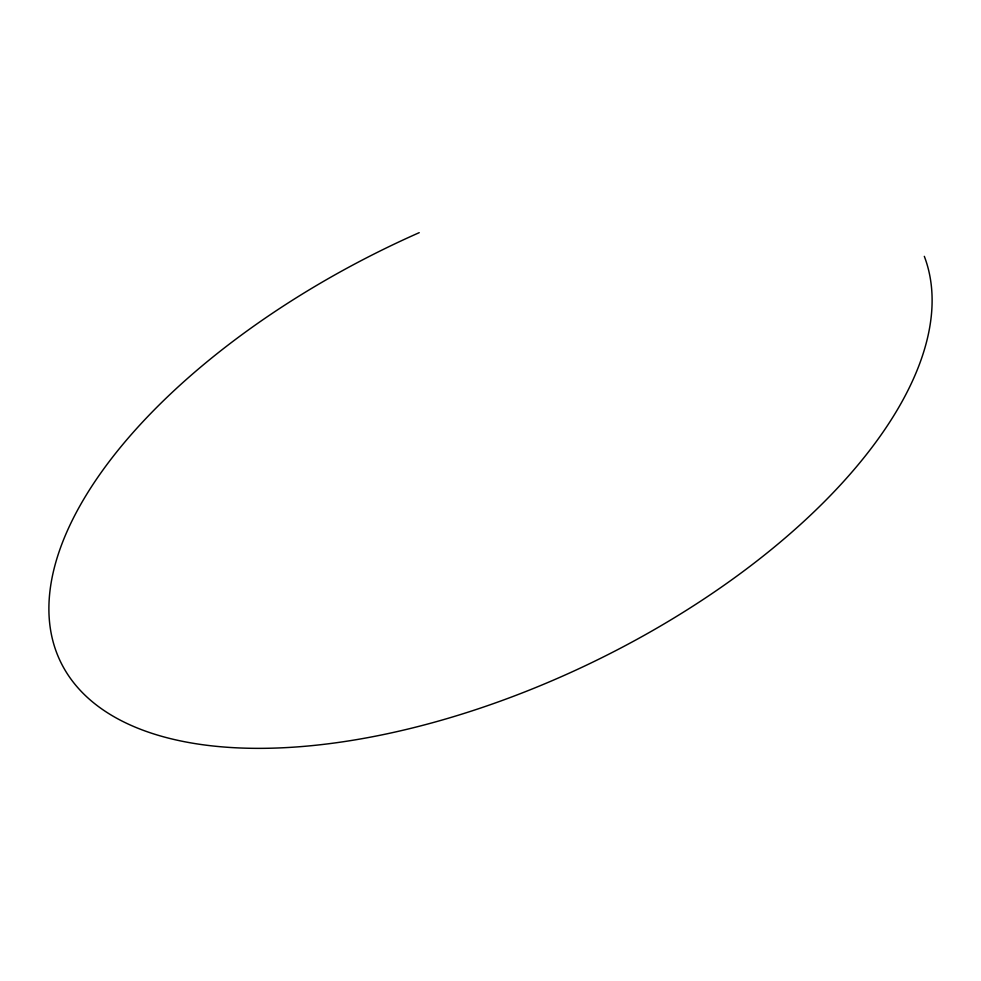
<?xml version="1.0" encoding="UTF-8"?>
<svg xmlns="http://www.w3.org/2000/svg" width="981" height="981" viewBox="0 0 981 981"><rect width="100%" height="100%" fill="white"/><g stroke="black" fill="none" stroke-linecap="round" stroke-linejoin="round"><path stroke-width="1.47" d="M924.323 256.348A477.281 231.393 -25.7 0 1 569.323 673.113A477.281 231.393 -25.7 0 1 55.316 649.017A477.281 231.393 -25.7 0 1 419.218 232.669"/></g></svg>
